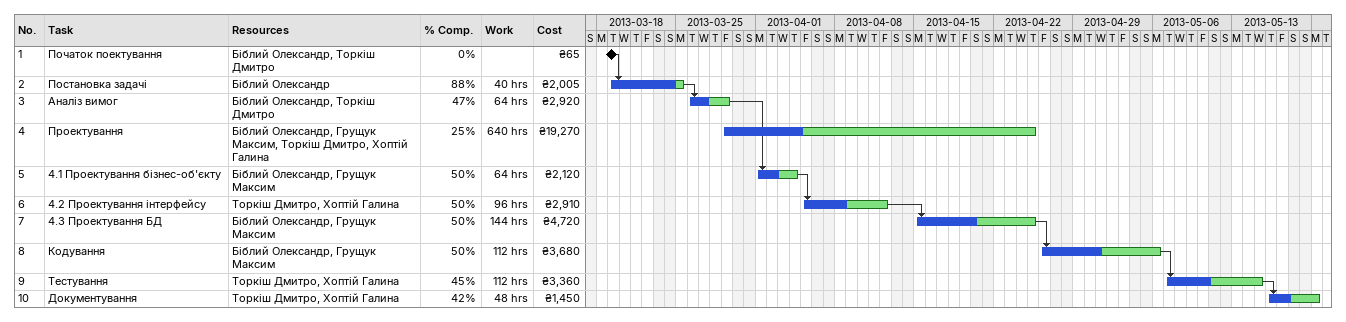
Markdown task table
| ID | Task | Start | Finish | Predecessors | Resources | % complete | Work (h) | Cost (₴) |
|---|---|---|---|---|---|---|---|---|
| 1 | Початок поектування (milestone) | 2013-03-19 | 2013-03-19 |  | Біблий Олександр, Торкіш Дмитро | 0 |  | 65 |
| 2 | Постановка задачі | 2013-03-19 | 2013-03-25 | 1 | Біблий Олександр | 88 | 40 | 2005 |
| 3 | Аналіз вимог | 2013-03-26 | 2013-03-29 | 2 | Біблий Олександр, Торкіш Дмитро | 47 | 64 | 2920 |
| 4 | Проектування | 2013-03-29 | 2013-04-25 |  | Біблий Олександр, Грущук Максим, Торкіш Дмитро, Хоптій Галина | 25 | 640 | 19270 |
| 5 | 4.1 Проектування бізнес-об'єкту | 2013-04-01 | 2013-04-04 | 3 | Біблий Олександр, Грущук Максим | 50 | 64 | 2120 |
| 6 | 4.2 Проектування інтерфейсу | 2013-04-05 | 2013-04-12 | 5 | Торкіш Дмитро, Хоптій Галина | 50 | 96 | 2910 |
| 7 | 4.3 Проектування БД | 2013-04-15 | 2013-04-25 | 6 | Біблий Олександр, Грущук Максим | 50 | 144 | 4720 |
| 8 | Кодування | 2013-04-26 | 2013-05-06 | 7 | Біблий Олександр, Грущук Максим | 50 | 112 | 3680 |
| 9 | Тестування | 2013-05-07 | 2013-05-15 | 8 | Торкіш Дмитро, Хоптій Галина | 45 | 112 | 3360 |
| 10 | Документування | 2013-05-16 | 2013-05-20 | 9 | Торкіш Дмитро, Хоптій Галина | 42 | 48 | 1450 |
